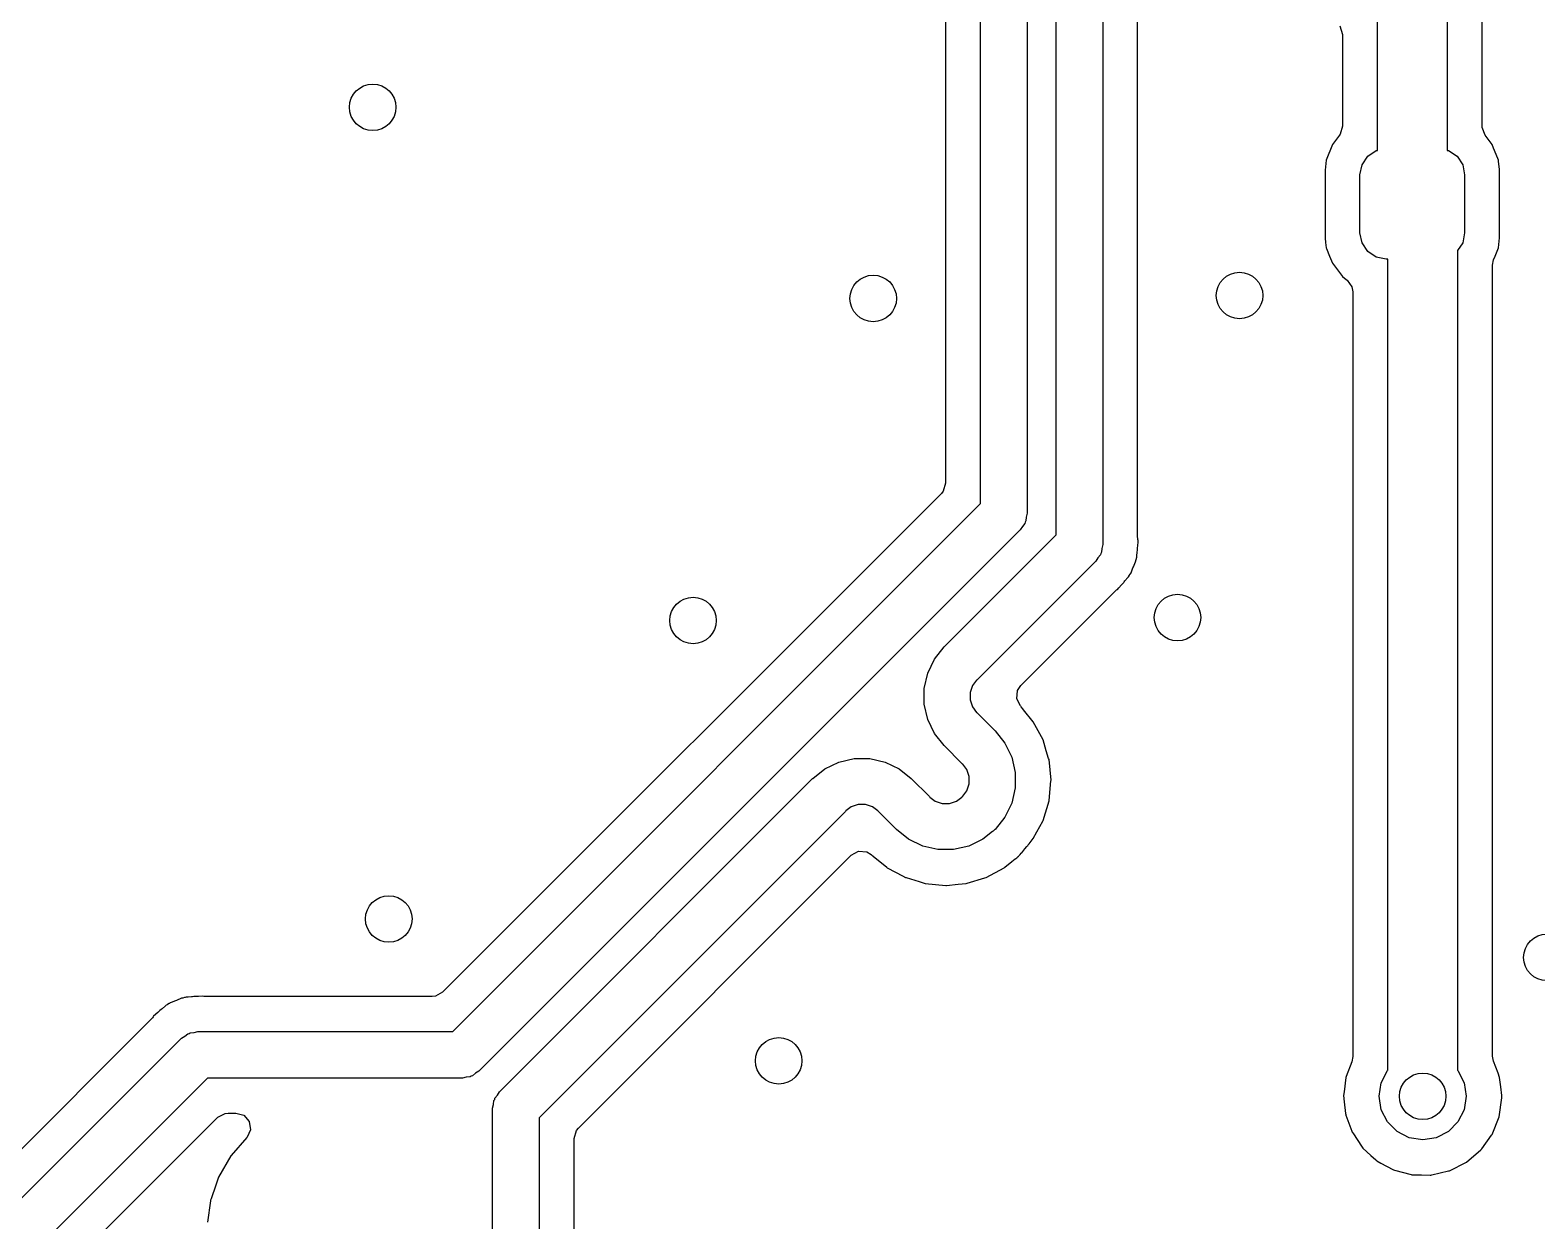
# Model space of a CAD drawing. Extents: x 4.14 to 7.68, y -5.31 to -1.77.
# Drawn here: x 4.412 to 4.922, y -4.294 to -3.891 of the extents above; entities that cross this region are included whole.
import ezdxf

# ---------------------------------------------------------------- set-up
doc = ezdxf.new("R2010")
doc.units = 0
doc.header["$MEASUREMENT"] = 0
doc.layers.add('BLACK', color=7, linetype='CONTINUOUS')

msp = doc.modelspace()

# ---------------------------------------------------------------- linework, layer by layer
at = {"layer": 'BLACK', "linetype": 'CONTINUOUS'}
for p, q in [((4.73333, -4.05144), (4.73333, -2.91069)), ((4.7215, -2.91331), (4.7215, -4.04448)), ((4.74908, -2.91396), (4.74908, -4.05471)), ((4.75892, -4.06204), (4.75892, -2.92129)), ((4.77467, -2.92456), (4.77467, -4.06531)), ((4.7865, -4.06269), (4.7865, -2.93152)), ((4.8913, -3.87282), (4.8913, -3.93189)), ((4.86768, -3.93189), (4.86768, -3.87854)), ((4.90313, -3.92374), (4.90313, -3.87627)), ((4.85492, -3.88976), (4.85585, -3.89265)), ((4.85585, -3.89265), (4.85585, -3.92374)), ((4.85484, -3.92674), (4.85244, -3.92991)), ((4.85506, -3.92643), (4.85484, -3.92674)), ((4.85585, -3.92374), (4.85506, -3.92643)), ((4.90315, -3.92413), (4.90313, -3.92374)), ((4.90414, -3.92674), (4.90315, -3.92413)), ((4.90654, -3.92991), (4.90414, -3.92674)), ((4.85244, -3.92991), (4.85035, -3.93518)), ((4.86437, -3.93389), (4.86724, -3.93197)), ((4.86724, -3.93197), (4.86768, -3.93189)), ((4.8913, -3.93189), (4.89174, -3.93197)), ((4.89174, -3.93197), (4.89461, -3.93389)), ((4.90701, -3.93109), (4.90654, -3.92991)), ((4.90842, -3.93466), (4.90701, -3.93109)), ((4.85035, -3.93518), (4.84994, -3.93855)), ((4.86177, -3.94016), (4.86245, -3.93677)), ((4.86245, -3.93677), (4.86437, -3.93389)), ((4.89461, -3.93389), (4.89653, -3.93677)), ((4.89653, -3.93677), (4.8972, -3.94016)), ((4.90863, -3.93518), (4.90842, -3.93466)), ((4.90867, -3.93549), (4.90863, -3.93518)), ((4.90902, -3.9384), (4.90867, -3.93549)), ((4.84994, -3.93855), (4.84994, -3.96145)), ((4.86177, -3.95984), (4.86177, -3.94016)), ((4.8972, -3.94016), (4.8972, -3.95984)), ((4.90904, -3.93855), (4.90902, -3.9384)), ((4.90904, -3.96145), (4.90904, -3.93855)), ((4.84994, -3.96145), (4.84996, -3.9616)), ((4.84996, -3.9616), (4.84996, -3.9616)), ((4.84996, -3.9616), (4.85014, -3.96311)), ((4.86245, -3.96323), (4.86177, -3.95984)), ((4.8972, -3.95984), (4.89653, -3.96323)), ((4.90863, -3.96482), (4.90904, -3.96145)), ((4.85014, -3.96311), (4.85035, -3.96482)), ((4.85035, -3.96482), (4.85047, -3.96512)), ((4.85047, -3.96512), (4.85047, -3.96512)), ((4.85047, -3.96512), (4.8515, -3.96774)), ((4.8515, -3.96774), (4.85244, -3.97009)), ((4.86437, -3.96611), (4.86245, -3.96323)), ((4.86724, -3.96803), (4.86437, -3.96611)), ((4.87063, -3.9687), (4.86724, -3.96803)), ((4.89653, -3.96323), (4.89481, -3.96581)), ((4.89481, -3.96581), (4.89481, -4.24319)), ((4.90699, -3.96896), (4.90747, -3.96774)), ((4.90747, -3.96774), (4.90863, -3.96482)), ((4.85244, -3.97009), (4.85586, -3.97461)), ((4.87119, -3.9687), (4.87063, -3.9687)), ((4.87119, -4.24319), (4.87119, -3.9687)), ((4.90664, -3.97078), (4.90699, -3.96896)), ((4.90664, -4.23842), (4.90664, -3.97078)), ((4.85586, -3.97461), (4.85711, -3.97555)), ((4.85711, -3.97555), (4.8574, -3.97577)), ((4.8574, -3.97577), (4.85906, -3.97802)), ((4.85906, -3.97802), (4.85936, -3.97972)), ((4.85936, -3.97972), (4.85936, -4.23849)), ((4.7215, -4.04448), (4.72071, -4.04717)), ((4.72005, -4.04799), (4.55124, -4.21679)), ((4.72071, -4.04717), (4.72005, -4.04799)), ((4.55469, -4.23008), (4.73333, -4.05144)), ((4.74908, -4.05471), (4.74878, -4.056)), ((4.74747, -4.05915), (4.74677, -4.06027)), ((4.74829, -4.05813), (4.74747, -4.05915)), ((4.7484, -4.05769), (4.74829, -4.05813)), ((4.74864, -4.0573), (4.7484, -4.05769)), ((4.74878, -4.056), (4.74864, -4.0573)), ((4.74677, -4.06027), (4.56351, -4.24353)), ((4.72104, -4.09992), (4.75892, -4.06204)), ((4.78656, -4.06325), (4.7865, -4.06269)), ((4.78651, -4.06587), (4.78663, -4.0643)), ((4.78658, -4.0636), (4.78656, -4.06325)), ((4.78656, -4.06325), (4.78656, -4.06325)), ((4.78666, -4.06395), (4.78658, -4.0636)), ((4.78663, -4.0643), (4.78666, -4.06395)), ((4.77306, -4.06975), (4.77236, -4.07087)), ((4.77388, -4.06873), (4.77306, -4.06975)), ((4.77399, -4.06829), (4.77388, -4.06873)), ((4.77423, -4.0679), (4.77399, -4.06829)), ((4.77437, -4.0666), (4.77423, -4.0679)), ((4.77467, -4.06531), (4.77437, -4.0666)), ((4.78593, -4.07063), (4.78608, -4.07005)), ((4.78608, -4.07005), (4.78611, -4.06991)), ((4.78611, -4.06991), (4.78624, -4.06957)), ((4.78624, -4.06957), (4.78626, -4.06922)), ((4.78626, -4.06922), (4.78637, -4.06775)), ((4.78626, -4.06922), (4.78626, -4.06922)), ((4.78637, -4.06775), (4.78642, -4.06735)), ((4.78642, -4.06735), (4.7865, -4.06684)), ((4.7865, -4.06624), (4.78651, -4.06587)), ((4.7865, -4.06684), (4.7865, -4.06624)), ((4.77236, -4.07087), (4.73215, -4.11108)), ((4.78397, -4.07527), (4.78404, -4.07514)), ((4.78404, -4.07514), (4.78426, -4.07486)), ((4.78426, -4.07486), (4.7849, -4.07314)), ((4.7849, -4.07314), (4.78505, -4.07278)), ((4.78505, -4.07278), (4.78583, -4.07112)), ((4.78583, -4.07112), (4.78589, -4.07077)), ((4.78589, -4.07077), (4.78593, -4.07063)), ((4.7797, -4.08046), (4.78014, -4.07996)), ((4.78014, -4.07996), (4.78108, -4.0789)), ((4.78108, -4.0789), (4.78129, -4.07867)), ((4.78129, -4.07867), (4.78173, -4.07823)), ((4.78173, -4.07823), (4.78184, -4.07809)), ((4.78184, -4.07809), (4.78197, -4.07791)), ((4.78197, -4.07791), (4.78222, -4.0776)), ((4.78222, -4.0776), (4.7832, -4.07649)), ((4.7832, -4.07649), (4.78343, -4.07623)), ((4.78343, -4.07623), (4.78358, -4.07591)), ((4.78358, -4.07591), (4.78367, -4.07579)), ((4.78367, -4.07579), (4.78397, -4.07527)), ((4.74697, -4.11299), (4.77877, -4.08119)), ((4.77877, -4.08119), (4.77914, -4.08089)), ((4.77913, -4.08088), (4.7794, -4.08065)), ((4.77914, -4.08089), (4.77913, -4.08088)), ((4.7794, -4.08065), (4.7797, -4.08046)), ((4.71772, -4.10407), (4.72102, -4.09995)), ((4.72102, -4.09994), (4.72104, -4.09992)), ((4.72102, -4.09995), (4.72102, -4.09994)), ((4.72102, -4.09994), (4.72102, -4.09994)), ((4.72102, -4.09994), (4.72102, -4.09994)), ((4.71543, -4.10884), (4.71772, -4.10407)), ((4.71425, -4.114), (4.71543, -4.10884)), ((4.71425, -4.11929), (4.71425, -4.114)), ((4.73062, -4.11302), (4.72985, -4.11539)), ((4.72985, -4.11539), (4.72985, -4.11789)), ((4.73193, -4.11122), (4.73062, -4.11302)), ((4.73215, -4.11108), (4.73193, -4.11122)), ((4.73215, -4.11108), (4.73215, -4.11108)), ((4.73215, -4.11108), (4.73215, -4.11108)), ((4.74562, -4.11749), (4.74585, -4.11471)), ((4.74585, -4.11471), (4.74697, -4.11299)), ((4.71543, -4.12444), (4.71425, -4.11929)), ((4.72985, -4.11789), (4.73062, -4.12026)), ((4.73062, -4.12026), (4.73194, -4.12207)), ((4.74687, -4.11986), (4.74562, -4.11749)), ((4.74686, -4.11987), (4.74687, -4.11986)), ((4.74691, -4.11994), (4.74686, -4.11987)), ((4.74693, -4.11996), (4.74691, -4.11994)), ((4.74698, -4.12002), (4.74693, -4.11996)), ((4.74711, -4.12016), (4.74698, -4.12002)), ((4.74698, -4.12002), (4.74698, -4.12002)), ((4.74764, -4.1209), (4.74711, -4.12016)), ((4.74785, -4.12117), (4.74764, -4.1209)), ((4.71772, -4.12921), (4.71543, -4.12444)), ((4.73194, -4.12207), (4.73216, -4.12221)), ((4.73216, -4.12221), (4.73217, -4.12222)), ((4.73217, -4.12222), (4.73217, -4.12222)), ((4.73217, -4.12222), (4.73217, -4.12222)), ((4.73217, -4.12222), (4.73827, -4.12833)), ((4.75118, -4.12523), (4.74785, -4.12117)), ((4.75447, -4.13139), (4.75118, -4.12523)), ((4.72099, -4.1333), (4.71772, -4.12921)), ((4.73827, -4.12833), (4.73827, -4.12833)), ((4.73827, -4.12833), (4.73828, -4.12834)), ((4.73828, -4.12834), (4.7383, -4.12837)), ((4.7383, -4.12837), (4.74156, -4.13245)), ((4.721, -4.13332), (4.72099, -4.1333)), ((4.72101, -4.13333), (4.721, -4.13332)), ((4.72713, -4.13945), (4.72101, -4.13333)), ((4.74156, -4.13245), (4.74386, -4.13722)), ((4.75558, -4.13505), (4.75447, -4.13139)), ((4.75637, -4.13764), (4.75558, -4.13505)), ((4.67652, -4.14445), (4.68062, -4.14118)), ((4.68062, -4.14118), (4.68538, -4.13889)), ((4.68538, -4.13889), (4.69054, -4.13771)), ((4.69054, -4.13771), (4.69583, -4.13771)), ((4.69583, -4.13771), (4.70099, -4.13889)), ((4.70099, -4.13889), (4.70575, -4.14118)), ((4.70575, -4.14118), (4.70989, -4.14448)), ((4.72735, -4.13959), (4.72713, -4.13945)), ((4.72866, -4.1414), (4.72735, -4.13959)), ((4.72943, -4.14377), (4.72866, -4.1414)), ((4.74386, -4.13722), (4.74503, -4.14237)), ((4.7565, -4.13807), (4.75637, -4.13764)), ((4.75718, -4.14502), (4.7565, -4.13807)), ((4.57048, -4.25048), (4.67649, -4.14447)), ((4.67649, -4.14447), (4.6765, -4.14446)), ((4.6765, -4.14446), (4.67652, -4.14445)), ((4.70989, -4.14448), (4.70989, -4.14448)), ((4.70989, -4.14448), (4.716, -4.1506)), ((4.72866, -4.14864), (4.72943, -4.14627)), ((4.72943, -4.14627), (4.72943, -4.14377)), ((4.74503, -4.14237), (4.74503, -4.14766)), ((4.75691, -4.14782), (4.75716, -4.14526)), ((4.75716, -4.14526), (4.75718, -4.14502)), ((4.75716, -4.14526), (4.75716, -4.14526)), ((4.716, -4.1506), (4.716, -4.1506)), ((4.716, -4.1506), (4.716, -4.1506)), ((4.716, -4.1506), (4.716, -4.1506)), ((4.716, -4.1506), (4.71614, -4.15081)), ((4.71614, -4.15081), (4.71794, -4.15212)), ((4.72518, -4.15212), (4.727, -4.1508)), ((4.727, -4.1508), (4.7271, -4.15064)), ((4.7271, -4.15064), (4.72714, -4.15058)), ((4.72714, -4.15058), (4.72727, -4.1505)), ((4.72727, -4.1505), (4.72735, -4.15044)), ((4.72735, -4.15044), (4.72866, -4.14864)), ((4.74503, -4.14766), (4.74386, -4.15282)), ((4.7565, -4.15197), (4.75691, -4.14782)), ((4.68762, -4.15562), (4.58392, -4.25931)), ((4.68775, -4.15539), (4.68762, -4.15562)), ((4.68956, -4.15408), (4.68775, -4.15539)), ((4.69194, -4.15331), (4.68956, -4.15408)), ((4.69443, -4.15331), (4.69194, -4.15331)), ((4.6968, -4.15408), (4.69443, -4.15331)), ((4.69861, -4.15539), (4.6968, -4.15408)), ((4.69874, -4.15561), (4.69861, -4.15539)), ((4.70485, -4.16171), (4.69874, -4.15561)), ((4.69874, -4.15561), (4.69874, -4.15561)), ((4.71794, -4.15212), (4.72031, -4.15289)), ((4.72031, -4.15289), (4.72281, -4.15289)), ((4.72281, -4.15289), (4.72518, -4.15212)), ((4.74386, -4.15282), (4.74156, -4.15759)), ((4.75447, -4.15865), (4.7565, -4.15197)), ((4.70486, -4.16172), (4.70485, -4.16171)), ((4.70899, -4.16502), (4.70486, -4.16172)), ((4.70486, -4.16172), (4.70486, -4.16172)), ((4.7382, -4.16177), (4.73775, -4.16213)), ((4.73825, -4.16174), (4.7382, -4.16177)), ((4.73826, -4.16172), (4.73825, -4.16174)), ((4.73827, -4.16172), (4.73826, -4.16172)), ((4.74156, -4.15759), (4.73827, -4.16172)), ((4.7524, -4.16253), (4.75436, -4.15886)), ((4.75436, -4.15886), (4.75447, -4.15865)), ((4.75436, -4.15886), (4.75436, -4.15886)), ((4.71376, -4.16731), (4.70899, -4.16502)), ((4.73413, -4.16502), (4.72936, -4.16731)), ((4.73739, -4.16242), (4.73413, -4.16502)), ((4.7376, -4.16232), (4.73739, -4.16242)), ((4.73775, -4.16213), (4.7376, -4.16232)), ((4.74936, -4.16703), (4.74974, -4.16656)), ((4.74974, -4.16656), (4.75118, -4.16481)), ((4.75118, -4.16481), (4.7524, -4.16253)), ((4.59721, -4.26276), (4.68955, -4.17041)), ((4.68955, -4.17041), (4.692, -4.16907)), ((4.692, -4.16907), (4.69479, -4.16927)), ((4.69479, -4.16927), (4.69629, -4.17017)), ((4.69629, -4.17017), (4.69635, -4.17023)), ((4.69635, -4.17023), (4.6965, -4.17035)), ((4.6965, -4.17035), (4.6965, -4.17035)), ((4.6965, -4.17035), (4.69682, -4.17059)), ((4.69682, -4.17059), (4.697, -4.17072)), ((4.697, -4.17072), (4.70158, -4.17448)), ((4.71892, -4.16849), (4.71376, -4.16731)), ((4.72421, -4.16849), (4.71892, -4.16849)), ((4.72936, -4.16731), (4.72421, -4.16849)), ((4.74391, -4.17254), (4.7445, -4.17205)), ((4.7445, -4.17205), (4.745, -4.17169)), ((4.745, -4.17169), (4.7453, -4.1715)), ((4.7453, -4.1715), (4.7456, -4.17131)), ((4.7453, -4.1715), (4.7453, -4.1715)), ((4.7456, -4.17131), (4.74583, -4.17105)), ((4.74583, -4.17105), (4.74608, -4.17084)), ((4.74608, -4.17084), (4.74612, -4.1708)), ((4.74612, -4.1708), (4.74627, -4.17068)), ((4.74612, -4.1708), (4.74612, -4.1708)), ((4.74627, -4.17068), (4.74643, -4.17057)), ((4.74643, -4.17057), (4.74677, -4.17023)), ((4.74677, -4.17023), (4.74713, -4.16975)), ((4.74713, -4.16975), (4.74727, -4.16958)), ((4.74727, -4.16958), (4.74834, -4.16827)), ((4.74834, -4.16827), (4.749, -4.16747)), ((4.749, -4.16747), (4.74912, -4.16733)), ((4.74912, -4.16733), (4.74934, -4.16708)), ((4.74934, -4.16708), (4.7494, -4.16714)), ((4.74945, -4.1671), (4.74936, -4.16703)), ((4.7494, -4.16714), (4.74945, -4.1671)), ((4.70158, -4.17448), (4.70158, -4.17449)), ((4.70158, -4.17449), (4.70177, -4.17464)), ((4.70177, -4.17464), (4.70198, -4.17475)), ((4.70198, -4.17475), (4.70198, -4.17475)), ((4.70198, -4.17475), (4.70692, -4.17739)), ((4.73519, -4.17793), (4.74135, -4.17464)), ((4.74135, -4.17464), (4.74154, -4.17448)), ((4.74154, -4.17448), (4.74391, -4.17254)), ((4.74154, -4.17448), (4.74154, -4.17448)), ((4.70692, -4.17739), (4.70793, -4.17793)), ((4.70793, -4.17793), (4.70816, -4.178)), ((4.70816, -4.178), (4.70816, -4.178)), ((4.70816, -4.178), (4.71254, -4.17933)), ((4.71254, -4.17933), (4.71461, -4.17996)), ((4.71461, -4.17996), (4.72156, -4.18064)), ((4.72156, -4.18064), (4.7218, -4.18062)), ((4.7218, -4.18062), (4.72575, -4.18023)), ((4.7218, -4.18062), (4.7218, -4.18062)), ((4.72575, -4.18023), (4.72851, -4.17996)), ((4.72851, -4.17996), (4.72874, -4.17989)), ((4.72874, -4.17989), (4.72875, -4.17989)), ((4.72875, -4.17989), (4.73483, -4.17804)), ((4.73483, -4.17804), (4.73519, -4.17793)), ((4.55124, -4.21679), (4.54879, -4.21813)), ((4.45556, -4.22293), (4.45513, -4.22336)), ((4.45598, -4.22262), (4.45556, -4.22293)), ((4.45629, -4.22238), (4.45598, -4.22262)), ((4.45741, -4.22141), (4.45629, -4.22238)), ((4.45768, -4.22118), (4.45741, -4.22141)), ((4.45741, -4.22141), (4.45741, -4.22141)), ((4.458, -4.22104), (4.45768, -4.22118)), ((4.45813, -4.22096), (4.458, -4.22104)), ((4.45864, -4.22065), (4.45813, -4.22096)), ((4.45877, -4.22058), (4.45864, -4.22065)), ((4.45906, -4.22038), (4.45877, -4.22058)), ((4.45939, -4.22026), (4.45906, -4.22038)), ((4.46078, -4.21975), (4.45939, -4.22026)), ((4.45939, -4.22026), (4.45939, -4.22026)), ((4.46115, -4.2196), (4.46078, -4.21975)), ((4.46282, -4.21885), (4.46115, -4.2196)), ((4.46317, -4.2188), (4.46282, -4.21885)), ((4.46331, -4.21875), (4.46317, -4.2188)), ((4.46389, -4.21861), (4.46331, -4.21875)), ((4.46404, -4.21858), (4.46389, -4.21861)), ((4.46437, -4.21846), (4.46404, -4.21858)), ((4.46509, -4.21841), (4.46437, -4.21846)), ((4.4662, -4.21835), (4.46509, -4.21841)), ((4.46659, -4.2183), (4.4662, -4.21835)), ((4.46699, -4.21825), (4.46659, -4.2183)), ((4.46761, -4.21825), (4.46699, -4.21825)), ((4.46792, -4.21824), (4.46761, -4.21825)), ((4.46861, -4.2182), (4.46792, -4.21824)), ((4.47, -4.21811), (4.46861, -4.2182)), ((4.47035, -4.21819), (4.47, -4.21811)), ((4.4707, -4.21822), (4.47035, -4.21819)), ((4.47117, -4.21825), (4.4707, -4.2182)), ((4.4707, -4.2182), (4.4707, -4.21822)), ((4.54774, -4.21825), (4.47117, -4.21825)), ((4.54879, -4.21813), (4.54774, -4.21825)), ((4.45262, -4.22587), (4.40222, -4.27627)), ((4.45298, -4.22543), (4.45262, -4.22587)), ((4.45321, -4.22516), (4.45298, -4.22543)), ((4.45298, -4.22543), (4.45298, -4.22543)), ((4.4534, -4.22487), (4.45321, -4.22516)), ((4.45486, -4.22361), (4.4534, -4.22487)), ((4.45513, -4.22336), (4.45486, -4.22361)), ((4.40151, -4.29371), (4.46285, -4.23237)), ((4.46285, -4.23237), (4.46396, -4.23168)), ((4.46396, -4.23168), (4.46499, -4.23086)), ((4.46499, -4.23086), (4.46543, -4.23076)), ((4.46543, -4.23076), (4.46581, -4.23052)), ((4.46581, -4.23052), (4.46712, -4.23037)), ((4.46712, -4.23037), (4.4684, -4.23008)), ((4.4684, -4.23008), (4.55469, -4.23008)), ((4.85902, -4.24029), (4.85705, -4.24534)), ((4.85936, -4.23849), (4.85902, -4.24029)), ((4.86896, -4.24744), (4.87106, -4.24332)), ((4.87106, -4.24332), (4.87119, -4.24319)), ((4.89481, -4.24319), (4.89494, -4.24332)), ((4.89494, -4.24332), (4.89704, -4.24744)), ((4.90696, -4.24017), (4.90664, -4.23842)), ((4.90849, -4.24421), (4.90696, -4.24017)), ((4.47167, -4.24583), (4.41265, -4.30484)), ((4.55795, -4.24583), (4.47167, -4.24583)), ((4.55923, -4.24553), (4.55795, -4.24583)), ((4.56054, -4.24539), (4.55923, -4.24553)), ((4.56093, -4.24515), (4.56054, -4.24539)), ((4.56137, -4.24505), (4.56093, -4.24515)), ((4.5624, -4.24423), (4.56137, -4.24505)), ((4.56351, -4.24353), (4.5624, -4.24423)), ((4.85701, -4.24563), (4.85637, -4.2505)), ((4.85705, -4.24534), (4.85701, -4.24563)), ((4.86824, -4.252), (4.86896, -4.24744)), ((4.89704, -4.24744), (4.89776, -4.252)), ((4.90902, -4.24561), (4.90849, -4.24421)), ((4.9094, -4.24881), (4.90902, -4.24561)), ((4.56847, -4.25475), (4.56862, -4.25345)), ((4.56862, -4.25345), (4.56886, -4.25306)), ((4.56886, -4.25306), (4.56896, -4.25262)), ((4.56896, -4.25262), (4.56978, -4.25159)), ((4.56978, -4.25159), (4.57048, -4.25048)), ((4.85637, -4.2505), (4.85621, -4.25172)), ((4.85621, -4.25172), (4.85645, -4.25384)), ((4.86896, -4.25656), (4.86824, -4.252)), ((4.89776, -4.252), (4.89704, -4.25656)), ((4.90888, -4.25893), (4.90978, -4.25256)), ((4.90976, -4.25171), (4.9094, -4.24881)), ((4.90979, -4.252), (4.90976, -4.25171)), ((4.90978, -4.25256), (4.90979, -4.252)), ((4.47511, -4.25911), (4.47757, -4.25777)), ((4.47757, -4.25777), (4.47862, -4.25766)), ((4.47862, -4.25766), (4.48128, -4.25766)), ((4.48128, -4.25766), (4.48396, -4.25844)), ((4.48396, -4.25844), (4.48579, -4.26056)), ((4.56817, -4.25603), (4.56847, -4.25475)), ((4.56817, -4.33918), (4.56817, -4.25603)), ((4.85645, -4.25384), (4.85688, -4.25778)), ((4.85688, -4.25778), (4.85692, -4.25812)), ((4.85692, -4.25812), (4.85702, -4.2584)), ((4.85702, -4.2584), (4.85702, -4.2584)), ((4.85702, -4.2584), (4.85901, -4.26382)), ((4.87106, -4.26068), (4.86896, -4.25656)), ((4.89704, -4.25656), (4.89494, -4.26068)), ((4.43009, -4.30413), (4.47511, -4.25911)), ((4.48619, -4.26332), (4.48503, -4.26587)), ((4.48579, -4.26056), (4.48619, -4.26332)), ((4.58392, -4.25931), (4.58392, -4.34245)), ((4.59575, -4.26626), (4.59654, -4.26358)), ((4.59654, -4.26358), (4.59721, -4.26276)), ((4.85901, -4.26382), (4.85913, -4.26416)), ((4.87432, -4.26394), (4.87106, -4.26068)), ((4.89494, -4.26068), (4.89168, -4.26394)), ((4.90648, -4.26491), (4.90888, -4.25893)), ((4.48492, -4.26598), (4.4797, -4.27199)), ((4.48497, -4.26592), (4.48492, -4.26598)), ((4.48492, -4.26598), (4.48492, -4.26598)), ((4.48499, -4.26591), (4.48497, -4.26592)), ((4.48503, -4.26587), (4.48499, -4.26591)), ((4.59575, -4.33983), (4.59575, -4.26626)), ((4.85913, -4.26416), (4.8593, -4.26441)), ((4.8593, -4.26441), (4.8593, -4.26441)), ((4.8593, -4.26441), (4.86255, -4.26926)), ((4.87844, -4.26604), (4.87432, -4.26394)), ((4.883, -4.26676), (4.87844, -4.26604)), ((4.88756, -4.26604), (4.883, -4.26676)), ((4.89168, -4.26394), (4.88756, -4.26604)), ((4.90298, -4.26978), (4.9063, -4.26515)), ((4.9063, -4.26515), (4.90648, -4.26491)), ((4.9063, -4.26515), (4.9063, -4.26515)), ((4.47955, -4.27217), (4.47541, -4.27932)), ((4.4797, -4.27199), (4.47955, -4.27217)), ((4.4797, -4.27199), (4.4797, -4.27199)), ((4.86255, -4.26926), (4.86255, -4.26926)), ((4.86255, -4.26926), (4.86272, -4.2695)), ((4.86272, -4.2695), (4.86545, -4.27199)), ((4.86545, -4.27199), (4.86718, -4.27356)), ((4.86718, -4.27356), (4.86748, -4.27384)), ((4.86748, -4.27384), (4.86887, -4.27459)), ((4.89783, -4.27431), (4.90272, -4.27013)), ((4.90272, -4.27013), (4.90298, -4.26978)), ((4.86887, -4.27459), (4.87288, -4.27677)), ((4.87288, -4.27677), (4.87288, -4.27677)), ((4.87288, -4.27677), (4.87314, -4.27691)), ((4.87314, -4.27691), (4.87343, -4.27698)), ((4.87343, -4.27698), (4.87907, -4.27847)), ((4.87907, -4.27847), (4.87907, -4.27847)), ((4.87907, -4.27847), (4.87936, -4.27854)), ((4.87936, -4.27854), (4.88264, -4.27859)), ((4.88264, -4.27859), (4.8855, -4.27864)), ((4.8855, -4.27864), (4.8855, -4.27864)), ((4.8855, -4.27864), (4.8858, -4.27864)), ((4.8858, -4.27864), (4.88609, -4.27858)), ((4.88609, -4.27858), (4.89178, -4.27727)), ((4.88609, -4.27858), (4.88609, -4.27858)), ((4.89178, -4.27727), (4.89207, -4.27721)), ((4.89207, -4.27721), (4.89783, -4.27431)), ((4.47446, -4.28205), (4.47286, -4.28666)), ((4.47541, -4.27932), (4.47446, -4.28205)), ((4.47266, -4.28737), (4.47161, -4.2946)), ((4.4727, -4.28713), (4.47266, -4.28737)), ((4.47266, -4.28737), (4.47266, -4.28737)), ((4.47286, -4.28666), (4.4727, -4.28713))]:
    msp.add_line(p, q, dxfattribs=at)
at = {"layer": 'BLACK'}
for centre in [(4.52756, -3.91732), (4.821, -3.981), (4.697, -3.982), (4.636, -4.091), (4.8, -4.09), (4.533, -4.192), (4.925, -4.205), (4.665, -4.24), (4.883, -4.252)]:
    msp.add_circle(centre, 0.00787, dxfattribs=at)

doc.saveas('drawing.dxf')
